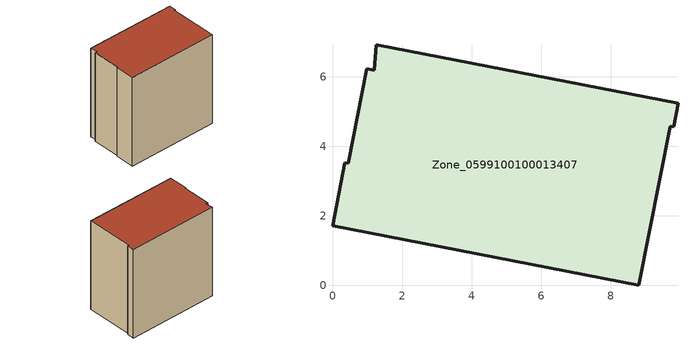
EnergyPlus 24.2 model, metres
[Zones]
Zone_0599100100013407
 floor ground (C_G): 0.98,6.22 1.2,6.18 1.26,6.92 9.93,5.23 9.81,4.56 9.71,4.58 8.81,0 0,1.72 0.35,3.53 0.45,3.51 z0
 wall outside (C_F): 0.35,3.53 0,1.72 8.81,0 9.71,4.58 9.81,4.56 9.93,5.23 1.26,6.92 1.2,6.18 0.98,6.22 0.45,3.51 0.35,3.53 z0:9.04
 roof outside (C_R): 1.2,6.18 0.98,6.22 0.45,3.51 0.35,3.53 0,1.72 8.81,0 9.71,4.58 9.81,4.56 9.93,5.23 1.26,6.92 z9.04
[BUILDING]
Pand.0599100100013407: North Axis=0; Terrain=City; Loads Convergence Tolerance Value=0.04; Temperature Convergence Tolerance Value=0.4; Solar Distribution=FullExterior; Maximum Number of Warmup Days=25; Minimum Number of Warmup Days=1
[Site:Location]
Rotterdam.The.Hague.AP_ZH_NLD Design_Conditions: Latitude=51.96; Longitude=4.45; Time Zone=1; Elevation=-4.5
[SITE:GROUNDTEMPERATURE:BUILDINGSURFACE]
18, 18, 18, 18, 18, 18, 18, 18, 18, 18, 18, 18
[MATERIAL] Thermal Absorptance=0.9; Solar Absorptance=0.7; Visible Absorptance=0.7
Name | Roughness | Thickness | Conductivity | Density | Specific Heat
G.TC.2015-2018 | MediumSmooth | 0.15 | 0.0428571 | 540 | 1210
F.TC.2015-2018 | Rough | 0.3 | 0.0666667 | 1920 | 840
R.TC.2015-2018 | MediumRough | 0.2 | 0.0333333 | 1500 | 1000
[CONSTRUCTION]
C_G: G.TC.2015-2018
C_F: F.TC.2015-2018
C_R: R.TC.2015-2018
[ZONE]
Zone_0599100100013407: Type=1; Multiplier=1; Ceiling Height=Autocalculate; Volume=Autocalculate; Floor Area=autocalculate; Part of Total Floor Area=Yes
[ZONEINFILTRATION:DESIGNFLOWRATE]
Infil_Zone_0599100100013407: Zone or ZoneList or Space or SpaceList=Zone_0599100100013407; Schedule=AlwaysOn; Design Flow Rate Calculation Method=Flow/Area; Flow Rate per Floor Area=0.0015; Constant Term Coefficient=1; Temperature Term Coefficient=0; Velocity Term Coefficient=0; Velocity Squared Term Coefficient=0
[HVACTEMPLATE:ZONE:IDEALLOADSAIRSYSTEM]
Zone_0599100100013407: Maximum Heating Supply Air Temperature=50; Minimum Cooling Supply Air Temperature=13; Maximum Heating Supply Air Humidity Ratio=0.0156; Minimum Cooling Supply Air Humidity Ratio=0.0077; Heating Limit=NoLimit; Cooling Limit=NoLimit; Dehumidification Control Type=ConstantSensibleHeatRatio; Cooling Sensible Heat Ratio=0.7; Dehumidification Setpoint=60; Humidification Control Type=None; Humidification Setpoint=30; Outdoor Air Method=None; Outdoor Air Flow Rate per Person=0.00944; Outdoor Air Flow Rate per Zone Floor Area=0; Outdoor Air Flow Rate per Zone=0; Demand Controlled Ventilation Type=None; Outdoor Air Economizer Type=NoEconomizer; Heat Recovery Type=None; Sensible Heat Recovery Effectiveness=0.7; Latent Heat Recovery Effectiveness=0.65
[ZONECONTROL:THERMOSTAT]
ThermostatControl_Zone_0599100100013407: Zone or ZoneList=Zone_0599100100013407; Control Type Schedule=DualSetpointControlType; Control 1=Thermostat_Zone_0599100100013407; Temperature Difference Between Cutout And Setpoint=0
[THERMOSTATSETPOINT:DUALSETPOINT]
Thermostat_Zone_0599100100013407: Heating Setpoint Temperature Schedule=HeatingSetpoint_Zone_0599100100013407; Cooling Setpoint Temperature Schedule=CoolingSetpoint_Zone_0599100100013407
[SCHEDULE:COMPACT]
HeatingSetpoint_Zone_0599100100013407: Through: 12/31, For: AllDays, Until: 24:00, 21
CoolingSetpoint_Zone_0599100100013407: Through: 12/31, For: AllDays, Until: 24:00, 24
DualSetpointControlType: Through: 12/31, For: AllDays, Until: 24:00, 4
AlwaysOn: Through: 12/31, For: AllDays, Until: 24:00, 1
